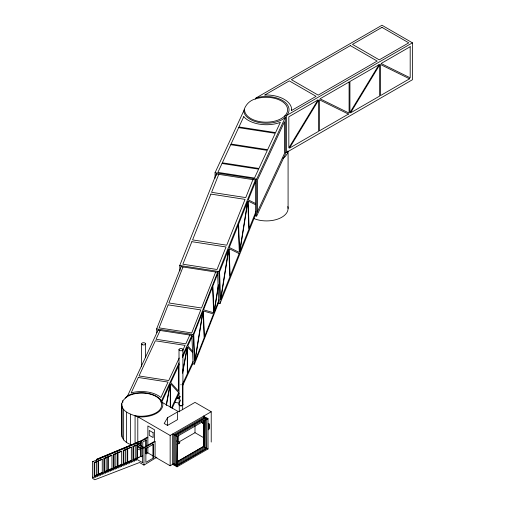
<?xml version="1.0" encoding="UTF-8"?>
<svg xmlns="http://www.w3.org/2000/svg" width="505" height="505" viewBox="0 0 505 505"><rect width="100%" height="100%" fill="white"/><g stroke="black" fill="none" stroke-linecap="round" stroke-linejoin="round"><path stroke-width="0.76" d="M218.394 284.757L213.994 311.995L212.87 285.988L217.958 273.035M218.444 286.013L214.227 312.103L219.037 299.85M208.028 448.951L177.034 466.847L177.261 436.377L175.936 435.903L175.936 466.216L206.703 448.478L208.028 448.951L208.028 418.639L206.703 419.377L206.703 448.478M203.654 416.114L203.427 417.483L204.746 416.745L204.746 418.304M176.163 464.846L174.844 465.585L174.844 435.272L204.519 418.115L204.746 416.745L173.752 434.641L173.752 464.953L175.071 464.215L173.752 464.953L173.979 463.584L170.153 465.768L154.53 456.741M206.703 419.377L206.936 418.007L205.611 418.746L205.838 417.376L204.519 418.115M166.208 405.048L170.071 384.116L162.061 401.374L162.061 402.914M166.416 405.307L170.273 384.387L170.273 407.453M182.52 372.242L187.102 347.421L182.482 357.37M182.583 373.264L187.305 347.699L187.305 373.839L182.501 384.185M215.054 178.196L215.054 172.71L243.738 110.911C245.222 105.236 249.344 100.539 255.315 98.98L256.13 97.907L381.982 25.25L412.433 42.83L412.433 79.733L286.581 152.396L285.35 152.706M287.932 151.027L287.345 153.602L285.199 156.601L282.914 158.317M131.736 444.905C126.881 443.459 121.396 439.716 121.743 434.041L121.743 403.735L122.835 400.768L127.714 395.598L158.254 329.797M156.821 332.789L156.651 328.894L181.301 266.103M182.961 267.107L168.885 302.962L201.527 308.012L215.603 272.157M192.891 363.903L194.444 364.143L193.169 334.544L217.813 271.753M194.444 364.143L218.804 302.085M179.95 270.933L179.742 265.472L216.456 173.594M218.848 174.143L211.589 192.317L245.758 197.6L253.018 179.433M217.75 303.139L220.054 303.492L218.842 271.52L255.549 179.641M255.846 180.998L248.296 199.898L255.656 203.528M255.839 211.829L249.154 228.563L248.113 201.053L255.486 204.683M220.054 303.492L255.883 213.798M160.218 330.283L156.051 339.259L185.764 343.855L189.93 334.878M255.113 215.812L256.654 216.045L256.654 179.142L285.338 117.343L284.732 115.961L286.581 115.487L412.433 42.83M179.18 358.039L168.733 380.549L139.026 375.954L155.344 340.78L185.057 345.376L182.444 351.007M179.105 362.918L161.095 401.734L178.675 411.802L194.999 402.378L211.223 411.745L211.223 442.058M182.425 355.766L192.052 335.03M179.231 364.389L170.778 382.594L178.366 391.015L178.366 366.251M192.291 336.235L187.809 345.9L192.815 351.461M257.481 211.658L284.511 153.419L284.511 121.73L257.481 179.969L257.481 212.624M256.654 216.045L285.338 154.246L285.338 117.343L282.667 119.35A22.927 13.237 0 0 1 244.313 113.417L243.738 110.911M171.536 407.806L178.581 392.625L170.576 383.737L170.576 407.567M193.049 361.454L187.607 373.182L187.607 347.049L192.607 352.604M172.136 408.255L179.105 393.231M182.425 386.079L193.049 363.196M179.591 396.198L178.707 398.098L176.428 397.744M174.635 402.365L179.187 403.072L179.187 398.817L180.354 396.305M179.187 403.072L180.645 399.928M167.527 417.723L164.194 423.499L167.527 425.425L177.526 419.649L177.526 411.954L167.527 417.723L167.527 425.425M177.034 466.847L177.261 436.377M204.519 420.476L204.519 447.215L204.746 420.633M205.611 419.535L205.838 447.689L204.519 447.215M156.922 457.17L143.969 465.086L139.525 462.517L94.839 479.75L92.566 478.437L92.566 461.709L93.122 461.393M177.211 444.425L179.831 442.778L176.687 440.966M96.455 460.535L96.455 459.468L97.011 459.146L140.636 441.023M92.566 477.111L94.182 478.039L94.182 462.643L102.143 459.247M102.263 473.084L103.879 474.018L103.879 458.616L111.839 455.22M112.514 468.735L111.959 469.057L113.574 469.991L113.574 454.588L121.535 451.192M122.21 464.707L121.654 465.029L123.264 465.963L123.264 450.561L131.231 447.165M155.085 441.667L154.53 441.345L143.969 447.443L136.748 443.27L136.192 443.592L143.969 448.08L155.085 441.667L155.085 457.063M140.081 441.345L147.309 437.172L147.864 437.494L140.636 441.667L140.081 441.345L96.455 459.468M131.344 461.002L132.96 461.936L132.96 446.534L136.104 445.145M140.081 442.948L140.636 442.626L141.192 442.948L137.499 444.021M146.267 446.155L146.267 440.019L142.789 442.026L142.789 447.392M94.454 476.019L96.455 474.864L96.455 461.071M132.96 446.534L136.192 445.195L142.372 448.762L142.928 448.44M98.627 460.08L98.627 473.873L94.182 476.436L95.798 477.37L95.798 475.767L100.243 473.198M95.798 475.767L97.414 476.701L97.414 475.098L101.859 472.528M97.414 475.098L99.03 476.026L99.03 474.422L102.206 472.592M99.03 474.422L100.646 475.356L100.646 473.753L102.553 472.655M104.15 471.992L106.151 470.837L106.151 457.044M108.322 456.053L108.322 469.846L103.879 472.409L105.495 473.343L105.495 471.739L109.938 469.177M105.495 471.739L107.111 472.674L107.111 471.07L111.554 468.501M107.111 471.07L108.727 472.005L108.727 470.395L112.533 468.198M108.727 470.395L110.343 471.329L110.343 469.726L112.249 468.627M113.846 467.965L116.403 466.487M121.743 403.735C121.566 412.314 131.47 414.34 137.789 416.77L170.153 435.455L211.223 411.745M118.019 452.026L118.019 465.818L113.574 468.387L115.19 469.315L115.19 467.712L119.635 465.149M115.19 467.712L116.806 468.646L116.806 467.043L121.251 464.474M116.806 467.043L118.422 467.977L118.422 466.374L122.229 464.171M118.422 466.374L120.038 467.302L120.038 465.698L121.939 464.6M123.214 463.868L124.482 463.135M123.542 463.937L126.098 462.46M128.788 462.416L127.714 461.791L123.264 464.36L124.88 465.288L124.88 463.685L129.331 461.122M124.88 463.685L126.496 464.619L126.496 463.016L130.946 460.446M126.496 463.016L128.112 463.95L128.112 462.346L131.287 460.509M128.112 462.346L129.728 463.274L129.728 461.671L131.635 460.573M132.903 459.84L134.172 459.108M133.238 459.91L135.788 458.433M137.404 445.505L137.404 457.764L132.96 460.333L134.576 461.261L134.576 459.657L139.02 457.094M134.576 459.657L136.192 460.592L136.192 458.988L140.636 456.425L141.192 456.741L142.789 455.819M145.711 448.131L145.711 453.496L146.267 453.818L147.864 452.897L147.864 447.506M177.034 436.535L208.028 418.639M136.192 458.988L142.372 462.555L142.928 462.239M203.786 437.766L194.999 432.69L178.675 442.115L178.675 435.121M153.488 457.984L145.869 462.384L145.869 448.591L153.488 444.192L153.488 457.984L152.933 457.663L152.933 443.87M177.154 444.324L179.831 442.778M176.7 461.987L203.717 446.388M177.324 461.652L203.654 446.426L203.717 420.741M177.078 463.053L204.746 447.058L203.427 446.584L203.427 420.633M174.844 465.585L205.838 447.689M175.936 466.216L206.936 448.32L205.611 447.847M92.566 461.709L136.748 443.27M138.054 443.699L140.636 442.626M94.182 462.643L102.263 459.291L102.263 474.687L100.646 473.753M103.879 458.616L111.959 455.264L111.959 470.66L110.343 469.726M113.574 454.588L121.654 451.236L121.654 466.633L120.038 465.698M123.264 450.561L131.344 447.209L131.344 462.605L129.728 461.671M256.13 97.907L260.176 96.941A22.927 13.237 0 0 1 288.26 113.152L286.581 115.487L286.581 152.396M215.054 172.71L256.654 179.142M179.742 265.472L218.842 271.52M181.074 266.678L217.586 272.328L218.722 302.293M156.651 328.894L193.169 334.544M158.052 330.144L191.856 335.37L193.043 362.893M176.15 398.35L179.187 398.817M175.071 435.114L172.659 434.01L172.659 464.322M203.673 423.581L202.442 422.868A0.89 0.511 60 0 1 201.817 421.883M203.673 423.783L202.436 423.076A1.136 0.656 60 0 1 201.659 421.94M146.267 440.019L145.711 439.703L145.711 446.597M140.51 448.648L137.789 447.077L137.789 445.524M147.309 452.575L153.198 455.971M136.312 459.38L135.233 458.755L135.233 444.962M288.084 151.172L288.084 208.489M255.404 214.795L255.404 180.007L216.304 173.96L216.304 175.506M206.936 419.567L206.936 418.007L175.936 435.903L174.844 435.272L205.838 417.376L205.838 418.935M203.717 416.076L203.654 417.667M194.999 425.696L194.999 432.69M182.917 349.744A1.963 1.136 0 0 1 179.812 350.546A1.963 1.136 0 0 1 180.159 348.595A1.963 1.136 0 0 1 182.917 349.744L182.917 404.89M182.659 383.863L182.659 409.713M179.269 404.814L179.269 411.865M179.01 349.51L179.01 398.357M179.01 403.085L179.01 404.656M170.153 435.455L170.153 465.768M161.512 402.384L161.512 400.825A21.456 12.385 0 0 0 127.714 395.598M154.53 441.345L154.53 429.799L147.864 425.949L147.864 445.966M146.267 447.683L146.267 453.818M145.509 343.728L145.509 357.117M143.969 448.08L143.969 465.086M142.372 448.762L142.372 462.555M141.602 343.955L141.602 366.8M141.192 441.345L141.192 446.016M141.192 447.55L141.192 456.741M140.636 441.667L140.636 445.694M140.636 447.228L140.636 456.425M137.789 442.418L137.789 416.77A21.456 12.385 0 0 0 162.534 402.485M136.849 445.056L136.849 458.085M135.075 443.56L135.075 415.577C144.348 418.146 167.963 413.576 159.915 399.644A20.093 11.602 0 0 0 125.215 398.073M133.516 446.218L133.516 460.011M130.397 414.201L130.397 444.514M127.714 447.998L127.714 461.791M127.159 448.32L127.159 462.113M126.502 412.175L126.502 442.487M125.543 448.989L125.543 462.782M123.82 450.245L123.82 464.038M123.643 409.637L123.643 439.95M122.835 400.768L122.835 402.321M122.021 406.759L122.021 437.065M117.463 453.111L117.463 466.14M115.847 453.017L115.847 466.809M114.13 454.266L114.13 468.066M107.767 457.139L107.767 470.168M104.434 458.294L104.434 472.093M98.071 461.166L98.071 474.195M94.738 462.321L94.738 476.12M208.281 429.635A1.01 0.581 -60 0 0 209.001 428.398L209.001 424.339A1.01 0.581 -60 0 0 208.281 423.922M208.287 423.714A1.256 0.726 -60 0 1 209.177 424.225L209.177 428.297A1.256 0.726 -60 0 1 208.287 429.837M182.488 404.057A1.963 1.136 0 0 1 181.276 405.894A1.963 1.136 0 0 1 179.13 404.372M182.52 404.372A1.704 0.985 0 0 1 182.557 405.124M182.349 405.351A1.704 0.985 0 0 1 181.661 405.673M181.232 405.749A1.704 0.985 0 0 1 180.79 405.755M180.354 405.692A1.704 0.985 0 0 1 179.269 404.675M182.52 383.358A1.704 0.985 0 0 1 182.557 384.116M181.232 384.734A1.704 0.985 0 0 1 180.79 384.741M139.809 449.854A4.715 2.721 0 0 1 137.36 448.326M255.315 98.98A21.532 12.429 0 0 1 286.316 105.495A21.532 12.429 0 0 1 269.822 121.989A21.532 12.429 0 0 1 244.553 109.743M287.818 206.539A21.532 12.429 0 0 1 277.731 219.107A21.532 12.429 0 0 1 253.762 218.488M228.576 249.262L220.609 299.276L219.568 271.791L228.576 249.262M228.803 249.388L220.83 299.452L229.844 276.898L228.803 249.388M247.589 201.665L239.623 251.686L238.587 224.201L247.589 201.665M247.816 201.798L239.85 251.856L248.858 229.308L247.816 201.798M202.783 311.692L194.867 360.722L193.743 334.714L202.783 311.692M203.029 311.724L195.1 360.829L204.153 337.769L203.029 311.724M291.656 109.73L291.467 110.551L316.079 96.348L289.289 80.882L264.683 95.091L266.11 94.978A25.54 14.746 0 0 1 291.656 109.73M168.14 304.856L159.1 327.884L191.742 332.934L200.782 309.906L168.14 304.856M212.561 286.771L203.528 309.799L213.684 312.778L212.561 286.771M213.508 313.946L204.456 337.005L203.332 310.96L213.508 313.946M191.868 241.68L182.867 264.21L217.03 269.5L226.038 246.964L191.868 241.68M210.882 194.084L192.575 239.907L226.745 245.196L245.051 199.374L210.882 194.084M238.284 224.959L229.283 247.494L239.326 252.443L238.284 224.959M239.149 253.598L230.141 276.153L229.1 248.643L239.149 253.598M222.023 163.487L217.895 172.375L254.488 178.031L258.611 169.15L222.023 163.487M230.734 144.714L222.333 162.806L258.926 168.468L267.322 150.37L230.734 144.714M238.657 127.639L231.05 144.032L267.637 149.695L275.25 133.301L238.657 127.639M243.782 116.592L238.972 126.957L275.566 132.619L280.376 122.254L279.227 122.759A25.54 14.746 0 0 1 244.338 117.362L243.782 116.592M138.32 377.469L131.142 392.928L132.79 392.467A23.577 13.616 0 0 1 159.832 396.652L160.855 397.523L168.026 382.07L138.32 377.469M317.91 99.996L288.828 147.889L288.828 116.788L317.91 99.996M318.554 100.23L289.453 148.148L318.554 131.344L318.554 100.23M379.002 64.722L349.921 112.621L349.921 81.513L379.002 64.722M379.646 64.956L350.546 112.874L379.646 96.076L379.646 64.956M350.382 45.608L291.391 79.664L318.182 95.129L377.172 61.073L350.382 45.608M381.982 27.365L352.484 44.396L379.268 59.861L408.766 42.83L381.982 27.365M349.094 81.993L320.012 98.784L349.094 113.095L349.094 81.993M410.186 46.719L381.105 63.51L410.186 77.827L410.186 46.719M348.463 114.079L319.368 130.877L319.368 99.756L348.463 114.079M409.555 78.805L380.461 95.603L380.461 64.482L409.555 78.805M153.141 432.684L149.253 430.437L149.253 435.329L153.141 437.576L153.141 432.684M142.315 344.719A1.963 1.136 0 0 0 145.497 344.025A1.963 1.136 0 0 0 142.858 342.781A1.963 1.136 0 0 0 142.315 344.719"/></g></svg>
